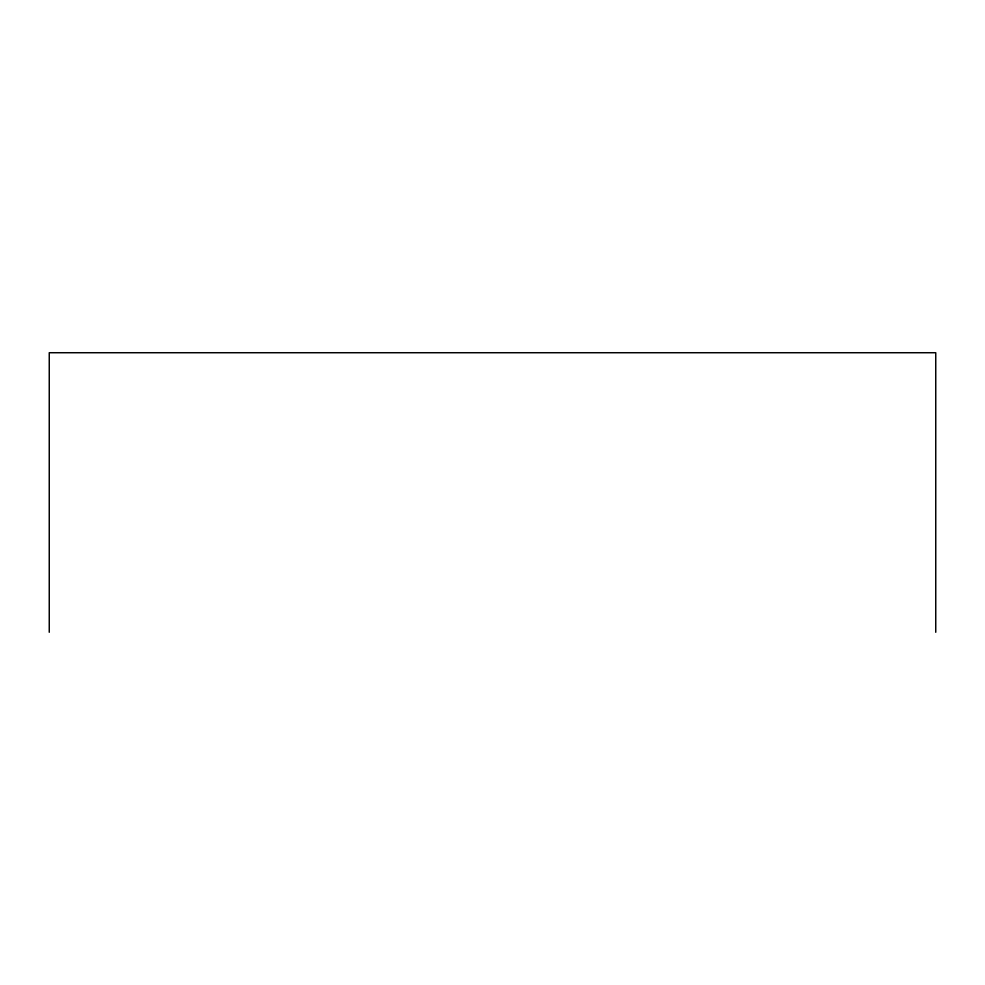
<?xml version="1.0" encoding="UTF-8"?>
<svg xmlns="http://www.w3.org/2000/svg" width="985" height="985" viewBox="0 0 985 985"><rect width="100%" height="100%" fill="white"/><g stroke="black" fill="none" stroke-linecap="round" stroke-linejoin="round"><path stroke-width="1.48" d="M935.75 632.271L935.75 352.728L49.25 352.728L49.25 632.271"/></g></svg>
